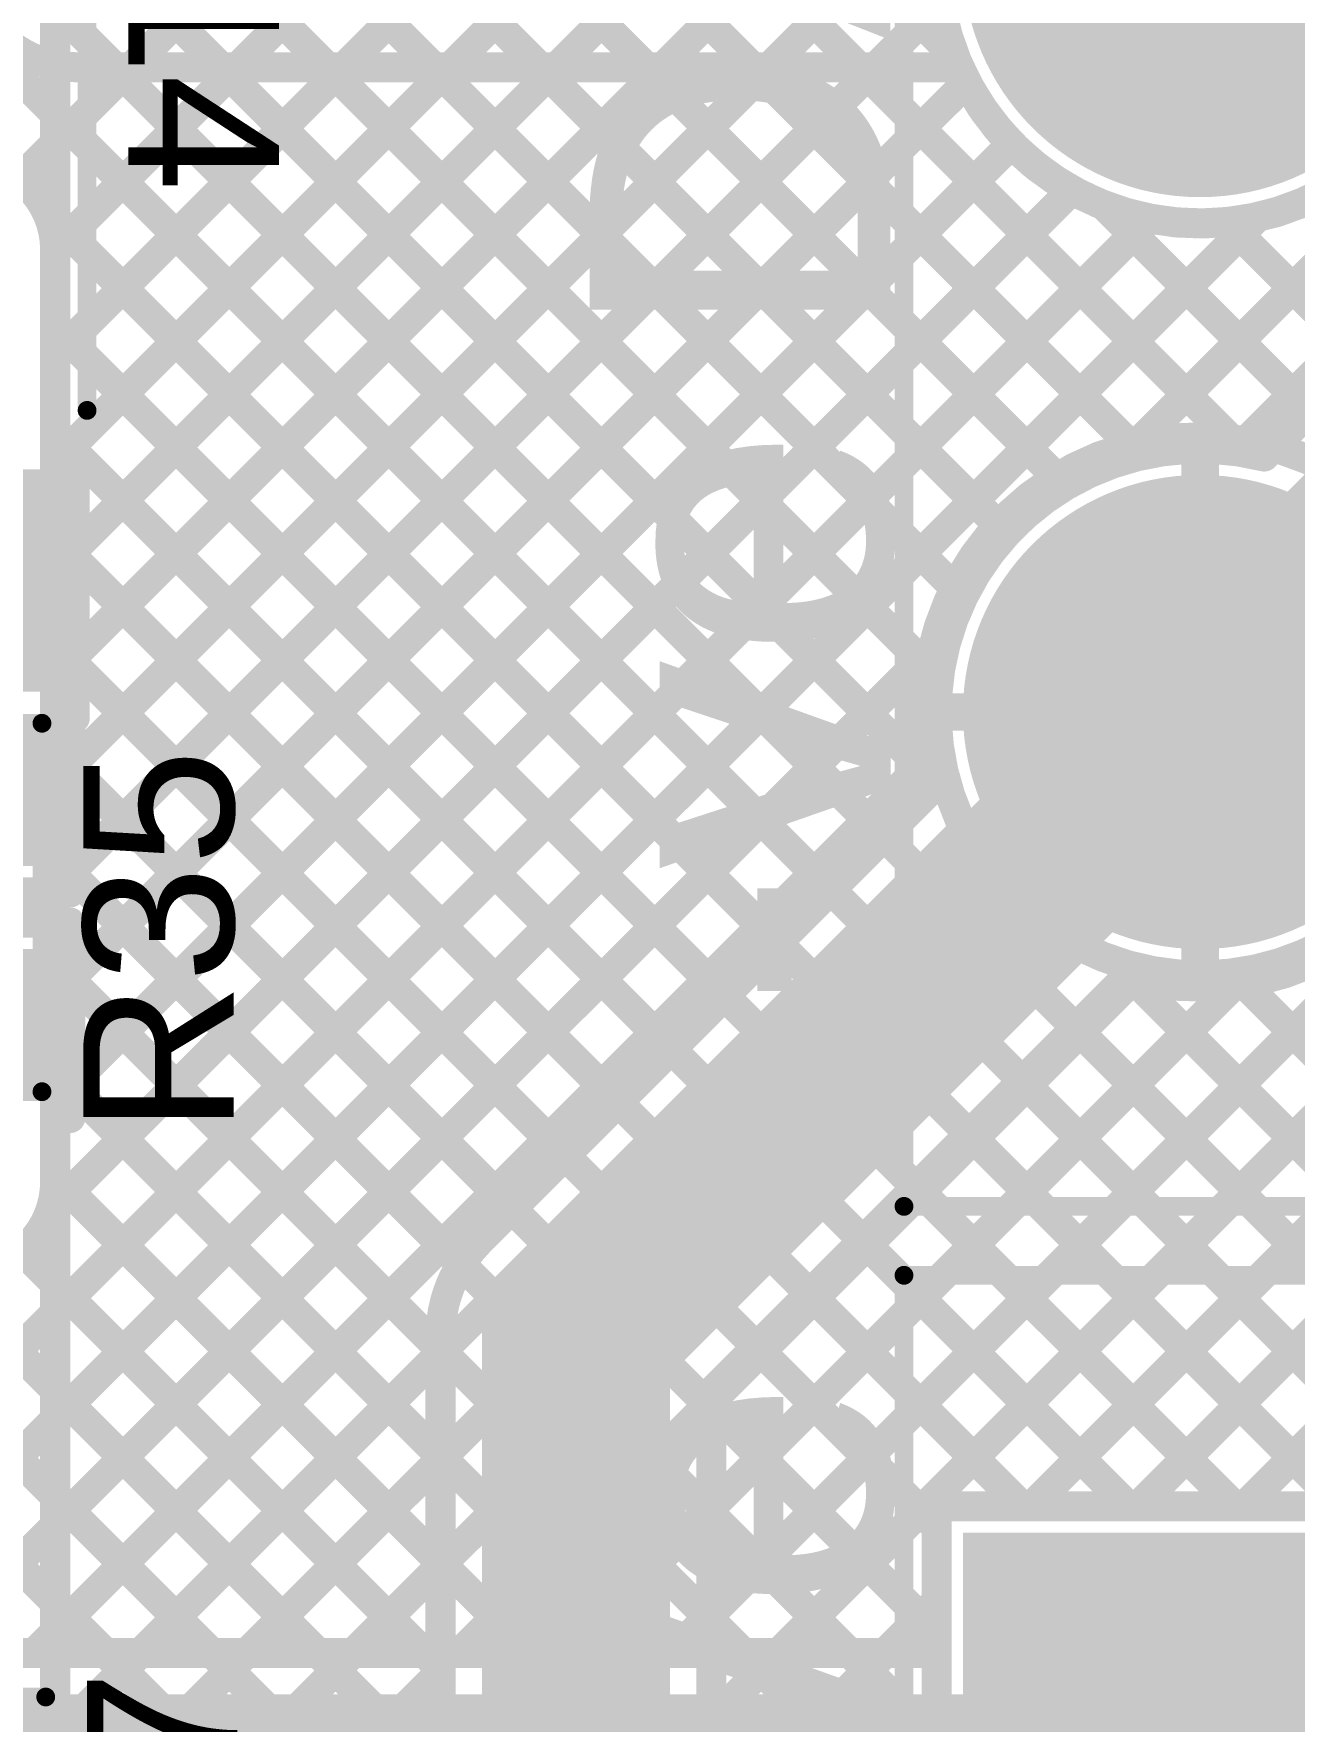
# Model space of a CAD drawing. Header units: millimetres. Extents: x 0 to 214, y 0 to 214.
# Drawn here: x 6.0198 to 6.3551, y 1.0065 to 1.4554 of the extents above; entities that cross this region are included whole.
import ezdxf

# ---------------------------------------------------------------- set-up
doc = ezdxf.new("R2010")
doc.units = ezdxf.units.MM
doc.header["$MEASUREMENT"] = 0
for name, color, linetype in [('BottomLayer', 5, 'Continuous'), ('BottomSolder', 6, 'Continuous'), ('MultiLayer', 9, 'Continuous'), ('PadHoleLayer', 156, 'Continuous'), ('TopLayer', 1, 'Continuous'), ('TopOverlay', 2, 'Continuous'), ('TopPaste', 8, 'Continuous'), ('TopSolder', 216, 'Continuous')]:
    doc.layers.add(name, color=color, linetype=linetype)
doc.styles.add('Arial', font='', dxfattribs={"height": 0.2})
doc.styles.get('Arial').set_extended_font_data('Arial')

# ---------------------------------------------------------------- blocks, each defined once
blk = doc.blocks.new('PS2801C_1_F3_A_24')
at = {"layer": 'TopLayer'}
for points in [[(-0.14961, 0.04272), (-0.09843, 0.04272), (-0.09843, 0.00728), (-0.14961, 0.00728)], [(0.09843, 0.04272), (0.14961, 0.04272), (0.14961, 0.00728), (0.09843, 0.00728)], [(-0.14961, -0.00728), (-0.09843, -0.00728), (-0.09843, -0.04272), (-0.14961, -0.04272)], [(0.09843, -0.00728), (0.14961, -0.00728), (0.14961, -0.04272), (0.09843, -0.04272)]]:
    blk.add_hatch(color=1, dxfattribs=at).paths.add_polyline_path(points)
at = {"layer": 'TopPaste'}
for points in [[(-0.14961, 0.04272), (-0.09843, 0.04272), (-0.09843, 0.00728), (-0.14961, 0.00728)], [(0.09843, 0.04272), (0.14961, 0.04272), (0.14961, 0.00728), (0.09843, 0.00728)], [(-0.14961, -0.00728), (-0.09843, -0.00728), (-0.09843, -0.04272), (-0.14961, -0.04272)], [(0.09843, -0.00728), (0.14961, -0.00728), (0.14961, -0.04272), (0.09843, -0.04272)]]:
    blk.add_hatch(color=8, dxfattribs=at).paths.add_polyline_path(points)
at = {"layer": 'TopSolder'}
for points in [[(-0.15361, 0.04672), (-0.09443, 0.04672), (-0.09443, 0.00328), (-0.15361, 0.00328)], [(0.09443, 0.04672), (0.15361, 0.04672), (0.15361, 0.00328), (0.09443, 0.00328)], [(-0.15361, -0.00328), (-0.09443, -0.00328), (-0.09443, -0.04672), (-0.15361, -0.04672)], [(0.09443, -0.00328), (0.15361, -0.00328), (0.15361, -0.04672), (0.09443, -0.04672)]]:
    blk.add_hatch(color=216, dxfattribs=at).paths.add_polyline_path(points)
at = {"layer": 'TopOverlay'}
for points, const_width in [([(-0.14002, 0.053, 1), (-0.14843, 0.053, 1)], 0.005), ([(-0.07547, 0.057, 1), (-0.07297, 0.057, 1)], 0.0025), ([(0.07753, 0.057, 1), (0.08003, 0.057, 1)], 0.0025), ([(-0.14968, 0.053, 1), (-0.14718, 0.053, 1)], 0.0025), ([(-0.14127, 0.053, 1), (-0.13877, 0.053, 1)], 0.0025), ([(-0.07547, -0.057, 1), (-0.07297, -0.057, 1)], 0.0025), ([(0.07753, -0.057, 1), (0.08003, -0.057, 1)], 0.0025)]:
    blk.add_lwpolyline(points, format="xyb", close=True, dxfattribs=dict(at, const_width=const_width))
at = {"layer": 'TopOverlay', "const_width": 0.005}
for points in [[(0.07878, 0.057), (-0.07422, 0.057)], [(0.07878, -0.057), (-0.07422, -0.057)]]:
    blk.add_lwpolyline(points, dxfattribs=at)
blk = doc.blocks.new('TBP01R1_508_03BE_87')
at = {"layer": 'BottomLayer'}
h = blk.add_hatch(color=5, dxfattribs=at)
edge = h.paths.add_edge_path()
edge.add_arc((0.1, 0), 0.05906, 0, 360)
h = blk.add_hatch(color=5, dxfattribs=at)
edge = h.paths.add_edge_path()
edge.add_arc((0.3, 0), 0.05906, 0, 360)
at = {"layer": 'BottomSolder'}
h = blk.add_hatch(color=6, dxfattribs=at)
edge = h.paths.add_edge_path()
edge.add_arc((0.1, 0), 0.06306, 0, 360)
h = blk.add_hatch(color=6, dxfattribs=at)
edge = h.paths.add_edge_path()
edge.add_arc((0.3, 0), 0.06306, 0, 360)
at = {"layer": 'MultiLayer'}
h = blk.add_hatch(color=9, dxfattribs=at)
edge = h.paths.add_edge_path()
edge.add_arc((0.1, 0), 0.05906, 0, 360)
h = blk.add_hatch(color=9, dxfattribs=at)
edge = h.paths.add_edge_path()
edge.add_arc((0.3, 0), 0.05906, 0, 360)
at = {"layer": 'PadHoleLayer'}
h = blk.add_hatch(color=156, dxfattribs=at)
edge = h.paths.add_edge_path()
edge.add_arc((0.1, 0), 0.03346, 0, 360)
h = blk.add_hatch(color=156, dxfattribs=at)
edge = h.paths.add_edge_path()
edge.add_arc((0.3, 0), 0.03346, 0, 360)
at = {"layer": 'TopLayer'}
h = blk.add_hatch(color=1, dxfattribs=at)
edge = h.paths.add_edge_path()
edge.add_arc((0.1, 0), 0.05906, 0, 360)
h = blk.add_hatch(color=1, dxfattribs=at)
edge = h.paths.add_edge_path()
edge.add_arc((0.3, 0), 0.05906, 0, 360)
at = {"layer": 'TopSolder'}
h = blk.add_hatch(color=216, dxfattribs=at)
edge = h.paths.add_edge_path()
edge.add_arc((0.1, 0), 0.06306, 0, 360)
h = blk.add_hatch(color=216, dxfattribs=at)
edge = h.paths.add_edge_path()
edge.add_arc((0.3, 0), 0.06306, 0, 360)
at = {"layer": 'TopOverlay', "const_width": 0.005}
for points in [[(0.4315, -0.07874), (0.4315, 0.3937)], [(0.4315, -0.07874), (-0.2315, -0.07874)]]:
    blk.add_lwpolyline(points, dxfattribs=at)
at = {"layer": 'TopOverlay', "const_width": 0.0025}
blk.add_lwpolyline([(0.43025, -0.07874, 1), (0.43275, -0.07874, 1)], format="xyb", close=True, dxfattribs=at)
blk.add_lwpolyline([(0.43025, -0.07874, 1), (0.43275, -0.07874, 1)], format="xyb", close=True, dxfattribs=at)
blk = doc.blocks.new('TBP01R1_508_03BE_92')
at = {"layer": 'BottomLayer'}
blk.add_hatch(color=5, dxfattribs=at).paths.add_polyline_path([(-0.15906, 0.05906), (-0.04094, 0.05906), (-0.04094, -0.05906), (-0.15906, -0.05906)])
at = {"layer": 'BottomSolder'}
blk.add_hatch(color=6, dxfattribs=at).paths.add_polyline_path([(-0.16306, 0.06306), (-0.03694, 0.06306), (-0.03694, -0.06306), (-0.16306, -0.06306)])
at = {"layer": 'MultiLayer'}
blk.add_hatch(color=9, dxfattribs=at).paths.add_polyline_path([(-0.15906, 0.05906), (-0.04094, 0.05906), (-0.04094, -0.05906), (-0.15906, -0.05906)])
at = {"layer": 'PadHoleLayer'}
h = blk.add_hatch(color=156, dxfattribs=at)
edge = h.paths.add_edge_path()
edge.add_arc((-0.1, 0), 0.03346, 0, 360)
at = {"layer": 'TopLayer'}
blk.add_hatch(color=1, dxfattribs=at).paths.add_polyline_path([(-0.15906, 0.05906), (-0.04094, 0.05906), (-0.04094, -0.05906), (-0.15906, -0.05906)])
at = {"layer": 'TopSolder'}
blk.add_hatch(color=216, dxfattribs=at).paths.add_polyline_path([(-0.16306, 0.06306), (-0.03694, 0.06306), (-0.03694, -0.06306), (-0.16306, -0.06306)])
at = {"layer": 'TopOverlay', "const_width": 0.005}
for points in [[(-0.2315, -0.07874), (-0.2315, 0.3937)], [(0.4315, -0.07874), (-0.2315, -0.07874)]]:
    blk.add_lwpolyline(points, dxfattribs=at)
at = {"layer": 'TopOverlay'}
for points, const_width in [([(-0.10306, -0.067, 1), (-0.11094, -0.067, 1)], 0.00787), ([(-0.11291, -0.067, 1), (-0.10897, -0.067, 1)], 0.00394), ([(-0.23275, -0.07874, 1), (-0.23025, -0.07874, 1)], 0.0025), ([(-0.23275, -0.07874, 1), (-0.23025, -0.07874, 1)], 0.0025)]:
    blk.add_lwpolyline(points, format="xyb", close=True, dxfattribs=dict(at, const_width=const_width))
blk = doc.blocks.new('RES_0603_154')
at = {"layer": 'TopLayer'}
for points in [[(-0.015, 0.0175), (-0.015, -0.0175), (-0.045, -0.0175), (-0.045, 0.0175)], [(0.045, 0.0175), (0.045, -0.0175), (0.015, -0.0175), (0.015, 0.0175)]]:
    blk.add_hatch(color=1, dxfattribs=at).paths.add_polyline_path(points)
at = {"layer": 'TopPaste'}
for points in [[(-0.015, 0.0175), (-0.015, -0.0175), (-0.045, -0.0175), (-0.045, 0.0175)], [(0.045, 0.0175), (0.045, -0.0175), (0.015, -0.0175), (0.015, 0.0175)]]:
    blk.add_hatch(color=8, dxfattribs=at).paths.add_polyline_path(points)
at = {"layer": 'TopSolder'}
for points in [[(-0.011, 0.0215), (-0.011, -0.0215), (-0.049, -0.0215), (-0.049, 0.0215)], [(0.049, 0.0215), (0.049, -0.0215), (0.011, -0.0215), (0.011, 0.0215)]]:
    blk.add_hatch(color=216, dxfattribs=at).paths.add_polyline_path(points)
at = {"layer": 'TopOverlay', "const_width": 0.005}
for points in [[(-0.049, 0.021), (0.049, 0.021)], [(-0.049, 0.021), (-0.049, -0.021)], [(0.049, 0.021), (0.049, -0.021)], [(-0.049, -0.021), (0.049, -0.021)]]:
    blk.add_lwpolyline(points, dxfattribs=at)
at = {"layer": 'TopOverlay', "const_width": 0.0025}
for points in [[(-0.05025, 0.021, 1), (-0.04775, 0.021, 1)], [(-0.05025, 0.021, 1), (-0.04775, 0.021, 1)], [(0.04775, 0.021, 1), (0.05025, 0.021, 1)], [(0.04775, 0.021, 1), (0.05025, 0.021, 1)], [(-0.05025, -0.021, 1), (-0.04775, -0.021, 1)], [(-0.05025, -0.021, 1), (-0.04775, -0.021, 1)], [(0.04775, -0.021, 1), (0.05025, -0.021, 1)], [(0.04775, -0.021, 1), (0.05025, -0.021, 1)]]:
    blk.add_lwpolyline(points, format="xyb", close=True, dxfattribs=at)
blk = doc.blocks.new('RES_0603_220')
at = {"layer": 'TopLayer'}
for points in [[(-0.015, 0.0175), (-0.015, -0.0175), (-0.045, -0.0175), (-0.045, 0.0175)], [(0.045, 0.0175), (0.045, -0.0175), (0.015, -0.0175), (0.015, 0.0175)]]:
    blk.add_hatch(color=1, dxfattribs=at).paths.add_polyline_path(points)
at = {"layer": 'TopPaste'}
for points in [[(-0.015, 0.0175), (-0.015, -0.0175), (-0.045, -0.0175), (-0.045, 0.0175)], [(0.045, 0.0175), (0.045, -0.0175), (0.015, -0.0175), (0.015, 0.0175)]]:
    blk.add_hatch(color=8, dxfattribs=at).paths.add_polyline_path(points)
at = {"layer": 'TopSolder'}
for points in [[(-0.011, 0.0215), (-0.011, -0.0215), (-0.049, -0.0215), (-0.049, 0.0215)], [(0.049, 0.0215), (0.049, -0.0215), (0.011, -0.0215), (0.011, 0.0215)]]:
    blk.add_hatch(color=216, dxfattribs=at).paths.add_polyline_path(points)
at = {"layer": 'TopOverlay', "const_width": 0.005}
for points in [[(0.049, 0.021), (-0.049, 0.021)], [(-0.049, -0.021), (-0.049, 0.021)], [(0.049, -0.021), (0.049, 0.021)], [(0.049, -0.021), (-0.049, -0.021)]]:
    blk.add_lwpolyline(points, dxfattribs=at)
at = {"layer": 'TopOverlay', "const_width": 0.0025}
for points in [[(-0.05025, 0.021, 1), (-0.04775, 0.021, 1)], [(-0.05025, 0.021, 1), (-0.04775, 0.021, 1)], [(0.04775, 0.021, 1), (0.05025, 0.021, 1)], [(0.04775, 0.021, 1), (0.05025, 0.021, 1)], [(-0.05025, -0.021, 1), (-0.04775, -0.021, 1)], [(-0.05025, -0.021, 1), (-0.04775, -0.021, 1)], [(0.04775, -0.021, 1), (0.05025, -0.021, 1)], [(0.04775, -0.021, 1), (0.05025, -0.021, 1)]]:
    blk.add_lwpolyline(points, format="xyb", close=True, dxfattribs=at)

msp = doc.modelspace()

# ---------------------------------------------------------------- linework, layer by layer
at = {"layer": 'BottomLayer'}
for points, const_width in [([(6.0255, 1.15), (6.0255, 1.84)], 0.008), ([(6.0255, 1.45459), (6.25994, 1.68903)], 0.008), ([(6.0255, 1.68863), (6.26483, 1.4493)], 0.008), ([(6.0255, 1.4263), (6.25994, 1.66075)], 0.008), ([(6.0255, 1.66035), (6.33826, 1.34759)], 0.008), ([(6.0255, 1.39802), (6.25994, 1.63246)], 0.008), ([(6.0255, 1.63206), (6.31181, 1.34575)], 0.008), ([(6.0255, 1.36973), (6.26071, 1.60494)], 0.008), ([(6.0255, 1.34145), (6.289, 1.60494)], 0.008), ([(6.0255, 1.28488), (6.34556, 1.60494)], 0.008), ([(6.0255, 1.31316), (6.31728, 1.60494)], 0.008), ([(6.0255, 1.60378), (6.29193, 1.33735)], 0.008), ([(6.0255, 1.57549), (6.27638, 1.32462)], 0.008), ([(6.31293, 1.34603), (6.53349, 1.5666)], 0.008), ([(6.0255, 1.54721), (6.26479, 1.30793)], 0.008), ([(6.34221, 1.34703), (6.544, 1.54882)], 0.008), ([(6.0255, 1.51893), (6.25787, 1.28656)], 0.008), ([(6.0255, 1.2566), (6.26244, 1.49354)], 0.008), ([(6.0255, 1.49064), (6.25922, 1.25693)], 0.008), ([(6.0255, 1.22831), (6.26087, 1.46368)], 0.008), ([(6.0255, 1.46236), (6.24597, 1.24188)], 0.008), ([(6.0255, 1.20003), (6.26795, 1.44248)], 0.008), ([(6.0255, 1.43407), (6.23183, 1.22774)], 0.008), ([(6.0255, 1.17174), (6.27985, 1.42609)], 0.008), ([(6.0255, 1.14346), (6.29587, 1.41382)], 0.008), ([(6.0255, 1.08689), (6.34523, 1.40662)], 0.008), ([(6.0255, 1.11517), (6.31657, 1.40624)], 0.008), ([(6.0255, 1.40579), (6.21769, 1.2136)], 0.008), ([(6.3043, 1.40983), (6.544, 1.17013)], 0.008), ([(6.33711, 1.40531), (6.544, 1.19842)], 0.008), ([(6.2, 1.03512), (6.544, 1.37912)], 0.008), ([(6.0255, 1.3775), (6.20355, 1.19946)], 0.008), ([(6.0255, 1.34922), (6.1894, 1.18532)], 0.008), ([(6.2, 1.00683), (6.544, 1.35083)], 0.008), ([(6.33, 1.275), (6.33, 1.34405)], 0.01), ([(6.0255, 1.32094), (6.17526, 1.17117)], 0.008), ([(6.28517, 1.06372), (6.544, 1.32255)], 0.008), ([(6.164, 1.109), (6.33, 1.275)], 0.05), ([(6.31346, 1.06372), (6.544, 1.29426)], 0.008), ([(6.0255, 1.29265), (6.16112, 1.15703)], 0.008), ([(6.0255, 1.05861), (6.25897, 1.29207)], 0.008), ([(6.26094, 1.275), (6.33, 1.275)], 0.01), ([(6.33, 1.275), (6.39906, 1.275)], 0.01), ([(6.33, 1.20594), (6.33, 1.275)], 0.01), ([(6.0255, 1.26437), (6.14698, 1.14289)], 0.008), ([(6.0255, 1.03032), (6.25797, 1.26279)], 0.008), ([(6.34174, 1.06372), (6.544, 1.26598)], 0.008), ([(6.13859, 1.1345), (6.25959, 1.25551)], 0.008), ([(6.0255, 1.23608), (6.13348, 1.1281)], 0.008), ([(6.0255, 1.2078), (6.128, 1.1053)], 0.008), ([(6.2, 1.09409), (6.31051, 1.20459)], 0.008), ([(6.2, 1.09168), (6.31241, 1.20409)], 0.008), ([(6.31193, 1.20422), (6.47861, 1.03753)], 0.008), ([(6.2, 1.0634), (6.33912, 1.20252)], 0.008), ([(6.34156, 1.20287), (6.49276, 1.05167)], 0.008), ([(6.29688, 1.19097), (6.45819, 1.02967)], 0.008), ([(6.0255, 1.17951), (6.128, 1.07701)], 0.008), ([(6.28274, 1.17683), (6.39585, 1.06372)], 0.008), ([(6.2686, 1.16269), (6.36757, 1.06372)], 0.008), ([(6.0255, 1.15123), (6.128, 1.04873)], 0.008), ([(6.0255, 0.56073), (6.0255, 1.15)], 0.008), ([(6.25446, 1.14855), (6.33928, 1.06372)], 0.008), ([(6.24032, 1.1344), (6.311, 1.06372)], 0.008), ([(6.164, 0.75967), (6.164, 1.109)], 0.05), ([(6.0255, 1.12295), (6.128, 1.02045)], 0.008), ([(6.22617, 1.12026), (6.28271, 1.06372)], 0.008), ([(6.128, 0.75967), (6.128, 1.109)], 0.008), ([(6.21203, 1.10612), (6.25994, 1.05821)], 0.008), ([(6.0255, 1.00204), (6.128, 1.10454)], 0.008), ([(6.0255, 1.09466), (6.128, 0.99216)], 0.008), ([(6.2, 0.77458), (6.2, 1.09409)], 0.008), ([(6.2, 1.08987), (6.25994, 1.02992)], 0.008), ([(6.0255, 0.97375), (6.128, 1.07625)], 0.008), ([(6.0255, 1.06638), (6.128, 0.96388)], 0.008), ([(6.2, 1.06158), (6.25994, 1.00164)], 0.008), ([(6.25994, 1.06372), (6.40006, 1.06372)], 0.008), ([(6.25994, 0.92361), (6.25994, 1.06372)], 0.008), ([(6.0255, 0.94547), (6.128, 1.04797)], 0.008), ([(6.0255, 1.03809), (6.128, 0.93559)], 0.008), ([(6.2, 0.97855), (6.25994, 1.03849)], 0.008), ([(6.2, 1.0333), (6.25994, 0.97335)], 0.008), ([(6.0255, 0.91718), (6.128, 1.01968)], 0.008), ([(6.33, 0.99367), (6.48567, 0.99367)], 0.05), ([(6.0255, 1.00981), (6.128, 0.90731)], 0.008), ([(6.2, 0.95026), (6.25994, 1.01021)], 0.008), ([(6.2, 1.00501), (6.25994, 0.94507)], 0.008)]:
    msp.add_lwpolyline(points, dxfattribs=dict(at, const_width=const_width))
for points, const_width in [([(6.40006, 1.475, 1), (6.25994, 1.475, 1)], 0.008), ([(6.0235, 1.45459, 1), (6.0275, 1.45459, 1)], 0.004), ([(6.26283, 1.4493, 1), (6.26683, 1.4493, 1)], 0.004), ([(6.26595, 1.44248, 1), (6.26995, 1.44248, 1)], 0.004), ([(6.0235, 1.43407, 1), (6.0275, 1.43407, 1)], 0.004), ([(6.0235, 1.4263, 1), (6.0275, 1.4263, 1)], 0.004), ([(6.27785, 1.42609, 1), (6.28185, 1.42609, 1)], 0.004), ([(6.29387, 1.41382, 1), (6.29787, 1.41382, 1)], 0.004), ([(6.0235, 1.40579, 1), (6.0275, 1.40579, 1)], 0.004), ([(6.3023, 1.40983, 1), (6.3063, 1.40983, 1)], 0.004), ([(6.31457, 1.40624, 1), (6.31857, 1.40624, 1)], 0.004), ([(6.34323, 1.40662, 1), (6.34723, 1.40662, 1)], 0.004), ([(6.33511, 1.40531, 1), (6.33911, 1.40531, 1)], 0.004), ([(6.0235, 1.39802, 1), (6.0275, 1.39802, 1)], 0.004), ([(6.0235, 1.3775, 1), (6.0275, 1.3775, 1)], 0.004), ([(6.0235, 1.36973, 1), (6.0275, 1.36973, 1)], 0.004), ([(6.0235, 1.34922, 1), (6.0275, 1.34922, 1)], 0.004), ([(6.33626, 1.34759, 1), (6.34026, 1.34759, 1)], 0.004), ([(6.30981, 1.34575, 1), (6.31381, 1.34575, 1)], 0.004), ([(6.31093, 1.34603, 1), (6.31493, 1.34603, 1)], 0.004), ([(6.3275, 1.34405, 1), (6.3325, 1.34405, 1)], 0.005), ([(6.34021, 1.34703, 1), (6.34421, 1.34703, 1)], 0.004), ([(6.0235, 1.34145, 1), (6.0275, 1.34145, 1)], 0.004), ([(6.28993, 1.33735, 1), (6.29393, 1.33735, 1)], 0.004), ([(6.27438, 1.32462, 1), (6.27838, 1.32462, 1)], 0.004), ([(6.0235, 1.32094, 1), (6.0275, 1.32094, 1)], 0.004), ([(6.0235, 1.31316, 1), (6.0275, 1.31316, 1)], 0.004), ([(6.26279, 1.30793, 1), (6.26679, 1.30793, 1)], 0.004), ([(6.3175, 1.275, 1), (6.3425, 1.275, 1)], 0.025), ([(6.0235, 1.29265, 1), (6.0275, 1.29265, 1)], 0.004), ([(6.25697, 1.29207, 1), (6.26097, 1.29207, 1)], 0.004), ([(6.0235, 1.28488, 1), (6.0275, 1.28488, 1)], 0.004), ([(6.25587, 1.28656, 1), (6.25987, 1.28656, 1)], 0.004), ([(6.25844, 1.275, 1), (6.26344, 1.275, 1)], 0.005), ([(6.3275, 1.275, 1), (6.3325, 1.275, 1)], 0.005), ([(6.3275, 1.275, 1), (6.3325, 1.275, 1)], 0.005), ([(6.3275, 1.275, 1), (6.3325, 1.275, 1)], 0.005), ([(6.3275, 1.275, 1), (6.3325, 1.275, 1)], 0.005), ([(6.0235, 1.26437, 1), (6.0275, 1.26437, 1)], 0.004), ([(6.25597, 1.26279, 1), (6.25997, 1.26279, 1)], 0.004), ([(6.0235, 1.2566, 1), (6.0275, 1.2566, 1)], 0.004), ([(6.25722, 1.25693, 1), (6.26122, 1.25693, 1)], 0.004), ([(6.25759, 1.25551, 1), (6.26159, 1.25551, 1)], 0.004), ([(6.25759, 1.25551, 1), (6.26159, 1.25551, 1)], 0.004), ([(6.24397, 1.24188, 1), (6.24797, 1.24188, 1)], 0.004), ([(6.0235, 1.23608, 1), (6.0275, 1.23608, 1)], 0.004), ([(6.0235, 1.22831, 1), (6.0275, 1.22831, 1)], 0.004), ([(6.22983, 1.22774, 1), (6.23383, 1.22774, 1)], 0.004), ([(6.21569, 1.2136, 1), (6.21969, 1.2136, 1)], 0.004), ([(6.0235, 1.2078, 1), (6.0275, 1.2078, 1)], 0.004), ([(6.30851, 1.20459, 1), (6.31251, 1.20459, 1)], 0.004), ([(6.30851, 1.20459, 1), (6.31251, 1.20459, 1)], 0.004), ([(6.30993, 1.20422, 1), (6.31393, 1.20422, 1)], 0.004), ([(6.31041, 1.20409, 1), (6.31441, 1.20409, 1)], 0.004), ([(6.3275, 1.20594, 1), (6.3325, 1.20594, 1)], 0.005), ([(6.0235, 1.20003, 1), (6.0275, 1.20003, 1)], 0.004), ([(6.20155, 1.19946, 1), (6.20555, 1.19946, 1)], 0.004), ([(6.33712, 1.20252, 1), (6.34112, 1.20252, 1)], 0.004), ([(6.33956, 1.20287, 1), (6.34356, 1.20287, 1)], 0.004), ([(6.29488, 1.19097, 1), (6.29888, 1.19097, 1)], 0.004), ([(6.1874, 1.18532, 1), (6.1914, 1.18532, 1)], 0.004), ([(6.0235, 1.17951, 1), (6.0275, 1.17951, 1)], 0.004), ([(6.28074, 1.17683, 1), (6.28474, 1.17683, 1)], 0.004), ([(6.0235, 1.17174, 1), (6.0275, 1.17174, 1)], 0.004), ([(6.17326, 1.17117, 1), (6.17726, 1.17117, 1)], 0.004), ([(6.2666, 1.16269, 1), (6.2706, 1.16269, 1)], 0.004), ([(6.15912, 1.15703, 1), (6.16312, 1.15703, 1)], 0.004), ([(6.0235, 1.15123, 1), (6.0275, 1.15123, 1)], 0.004), ([(6.0235, 1.15, 1), (6.0275, 1.15, 1)], 0.004), ([(6.0235, 1.15, 1), (6.0275, 1.15, 1)], 0.004), ([(6.25246, 1.14855, 1), (6.25646, 1.14855, 1)], 0.004), ([(6.0235, 1.14346, 1), (6.0275, 1.14346, 1)], 0.004), ([(6.14498, 1.14289, 1), (6.14898, 1.14289, 1)], 0.004), ([(6.13654, 1.13446, 1), (6.14054, 1.13446, 1)], 0.004), ([(6.13659, 1.1345, 1), (6.14059, 1.1345, 1)], 0.004), ([(6.13659, 1.1345, 1), (6.14059, 1.1345, 1)], 0.004), ([(6.23832, 1.1344, 1), (6.24232, 1.1344, 1)], 0.004), ([(6.13148, 1.1281, 1), (6.13548, 1.1281, 1)], 0.004), ([(6.1515, 1.109, 1), (6.1765, 1.109, 1)], 0.025), ([(6.1515, 1.109, 1), (6.1765, 1.109, 1)], 0.025), ([(6.0235, 1.12295, 1), (6.0275, 1.12295, 1)], 0.004), ([(6.22417, 1.12026, 1), (6.22817, 1.12026, 1)], 0.004), ([(6.0235, 1.11517, 1), (6.0275, 1.11517, 1)], 0.004), ([(6.126, 1.109, 1), (6.13, 1.109, 1)], 0.004), ([(6.126, 1.109, 1), (6.13, 1.109, 1)], 0.004), ([(6.126, 1.109, 1), (6.13, 1.109, 1)], 0.004), ([(6.126, 1.1053, 1), (6.13, 1.1053, 1)], 0.004), ([(6.21003, 1.10612, 1), (6.21403, 1.10612, 1)], 0.004), ([(6.126, 1.10454, 1), (6.13, 1.10454, 1)], 0.004), ([(6.0235, 1.09466, 1), (6.0275, 1.09466, 1)], 0.004), ([(6.198, 1.09409, 1), (6.202, 1.09409, 1)], 0.004), ([(6.198, 1.09409, 1), (6.202, 1.09409, 1)], 0.004), ([(6.198, 1.09168, 1), (6.202, 1.09168, 1)], 0.004), ([(6.0235, 1.08689, 1), (6.0275, 1.08689, 1)], 0.004), ([(6.198, 1.08987, 1), (6.202, 1.08987, 1)], 0.004), ([(6.126, 1.07701, 1), (6.13, 1.07701, 1)], 0.004), ([(6.126, 1.07625, 1), (6.13, 1.07625, 1)], 0.004), ([(6.0235, 1.06638, 1), (6.0275, 1.06638, 1)], 0.004), ([(6.198, 1.0634, 1), (6.202, 1.0634, 1)], 0.004), ([(6.198, 1.06158, 1), (6.202, 1.06158, 1)], 0.004), ([(6.25794, 1.06372, 1), (6.26194, 1.06372, 1)], 0.004), ([(6.25794, 1.06372, 1), (6.26194, 1.06372, 1)], 0.004), ([(6.28071, 1.06372, 1), (6.28471, 1.06372, 1)], 0.004), ([(6.28317, 1.06372, 1), (6.28717, 1.06372, 1)], 0.004), ([(6.309, 1.06372, 1), (6.313, 1.06372, 1)], 0.004), ([(6.31146, 1.06372, 1), (6.31546, 1.06372, 1)], 0.004), ([(6.33728, 1.06372, 1), (6.34128, 1.06372, 1)], 0.004), ([(6.33974, 1.06372, 1), (6.34374, 1.06372, 1)], 0.004), ([(6.0235, 1.05861, 1), (6.0275, 1.05861, 1)], 0.004), ([(6.25794, 1.05821, 1), (6.26194, 1.05821, 1)], 0.004), ([(6.126, 1.04873, 1), (6.13, 1.04873, 1)], 0.004), ([(6.126, 1.04797, 1), (6.13, 1.04797, 1)], 0.004), ([(6.0235, 1.03809, 1), (6.0275, 1.03809, 1)], 0.004), ([(6.25794, 1.03849, 1), (6.26194, 1.03849, 1)], 0.004), ([(6.198, 1.03512, 1), (6.202, 1.03512, 1)], 0.004), ([(6.198, 1.0333, 1), (6.202, 1.0333, 1)], 0.004), ([(6.0235, 1.03032, 1), (6.0275, 1.03032, 1)], 0.004), ([(6.25794, 1.02992, 1), (6.26194, 1.02992, 1)], 0.004), ([(6.126, 1.02045, 1), (6.13, 1.02045, 1)], 0.004), ([(6.126, 1.01968, 1), (6.13, 1.01968, 1)], 0.004), ([(6.3175, 0.99367, 1), (6.3425, 0.99367, 1)], 0.025), ([(6.0235, 1.00981, 1), (6.0275, 1.00981, 1)], 0.004), ([(6.198, 1.00683, 1), (6.202, 1.00683, 1)], 0.004), ([(6.25794, 1.01021, 1), (6.26194, 1.01021, 1)], 0.004), ([(6.198, 1.00501, 1), (6.202, 1.00501, 1)], 0.004)]:
    msp.add_lwpolyline(points, format="xyb", close=True, dxfattribs=dict(at, const_width=const_width))
at = {"layer": 'BottomLayer', "const_width": 0.008}
for points in [[(6.25959, 1.25551, -1.145077), (6.40306, 1.275)], [(6.40306, 1.275, -0.495734), (6.31051, 1.20459)], [(6.128, 1.109, -0.199396), (6.13859, 1.1345)], [(6.128, 1.109, -0.198912), (6.13854, 1.13446)]]:
    msp.add_lwpolyline(points, format="xyb", dxfattribs=at)
at = {"layer": 'TopLayer'}
for points, const_width in [([(6.3086, 1.34171), (6.49, 1.52311)], 0.008), ([(6.33, 1.275), (6.526, 1.471)], 0.05), ([(6.33958, 1.3444), (6.49, 1.49482)], 0.008), ([(5.96985, 1.48972), (6.39585, 1.06372)], 0.008), ([(6.34704, 1.34295), (6.49, 1.48591)], 0.008), ([(5.95173, 1.4815), (6.0186, 1.41463)], 0.008), ([(6.00207, 1.43116), (6.01973, 1.44882)], 0.008), ([(6.01622, 1.41702), (6.0457, 1.4465)], 0.008), ([(6.0255, 1.36973), (6.10227, 1.4465)], 0.008), ([(6.0255, 1.39802), (6.07398, 1.4465)], 0.008), ([(6.0295, 1.2606), (6.2154, 1.4465)], 0.008), ([(6.0295, 1.23231), (6.24369, 1.4465)], 0.008), ([(6.03063, 1.34657), (6.13055, 1.4465)], 0.008), ([(6.03072, 1.31838), (6.15884, 1.4465)], 0.008), ([(6.03072, 1.2901), (6.18712, 1.4465)], 0.008), ([(6.031, 1.4465), (6.266, 1.4465)], 0.008), ([(6.04136, 1.4465), (6.45819, 1.02967)], 0.008), ([(6.06964, 1.4465), (6.26366, 1.25248)], 0.008), ([(6.09793, 1.4465), (6.26051, 1.28391)], 0.008), ([(6.12621, 1.4465), (6.26702, 1.30569)], 0.008), ([(6.15449, 1.4465), (6.2785, 1.32249)], 0.008), ([(6.18278, 1.4465), (6.29411, 1.33517)], 0.008), ([(6.21106, 1.4465), (6.31429, 1.34327)], 0.008), ([(6.23935, 1.4465), (6.34179, 1.34406)], 0.008), ([(6.0295, 1.20403), (6.26795, 1.44248)], 0.008), ([(6.0295, 1.17574), (6.27985, 1.42609)], 0.008), ([(6.18955, 1.02467), (6.589, 1.42412)], 0.008), ([(6.02413, 1.14209), (6.29587, 1.41382)], 0.008), ([(5.9755, 1.03689), (6.34523, 1.40662)], 0.008), ([(5.9755, 1.06517), (6.31657, 1.40624)], 0.008), ([(6.02325, 1.40804), (6.36757, 1.06372)], 0.008), ([(6.3043, 1.40983), (6.35911, 1.35502)], 0.008), ([(6.33711, 1.40531), (6.37325, 1.36916)], 0.008), ([(6.0255, 1.34657), (6.0255, 1.398)], 0.008), ([(6.21784, 1.02467), (6.589, 1.39583)], 0.008), ([(6.0255, 1.3775), (6.33928, 1.06372)], 0.008), ([(6.28517, 1.06372), (6.589, 1.36755)], 0.008), ([(6.0255, 1.34922), (6.02815, 1.34657)], 0.008), ([(6.0255, 1.34657), (6.03072, 1.34657)], 0.008), ([(6.02815, 1.34657), (6.03072, 1.344)], 0.008), ([(6.03072, 1.27339), (6.03072, 1.34657)], 0.008), ([(6.03072, 1.344), (6.311, 1.06372)], 0.008), ([(6.31346, 1.06372), (6.589, 1.33926)], 0.008), ([(6.03072, 1.31572), (6.28271, 1.06372)], 0.008), ([(6.34174, 1.06372), (6.589, 1.31098)], 0.008), ([(5.98907, 1.02217), (6.26329, 1.2964)], 0.008), ([(6.03072, 1.28744), (6.25994, 1.05821)], 0.008), ([(6.0295, 1.27339), (6.0295, 1.279)], 0.008), ([(6.0295, 1.227), (6.0295, 1.27339)], 0.008), ([(6.01985, 1.02467), (6.2606, 1.26542)], 0.008), ([(6.0295, 1.26037), (6.25994, 1.02992)], 0.008), ([(6.04813, 1.02467), (6.26727, 1.24381)], 0.008), ([(6.02419, 1.227), (6.0295, 1.23231)], 0.008), ([(6.0295, 1.23208), (6.23692, 1.02467)], 0.008), ([(5.9755, 1.227), (6.0295, 1.227)], 0.008), ([(6.01619, 1.219), (6.02419, 1.227)], 0.008), ([(6.07641, 1.02467), (6.27886, 1.22712)], 0.008), ([(5.9755, 1.219), (6.0295, 1.219)], 0.008), ([(6.0295, 1.167), (6.0295, 1.219)], 0.008), ([(6.1047, 1.02467), (6.29459, 1.21455)], 0.008), ([(6.30748, 1.20866), (6.48648, 1.02967)], 0.008), ([(6.0295, 1.2038), (6.20863, 1.02467)], 0.008), ([(6.13298, 1.02467), (6.31491, 1.20659)], 0.008), ([(6.16127, 1.02467), (6.34271, 1.20611)], 0.008), ([(6.33891, 1.20551), (6.51476, 1.02967)], 0.008), ([(6.0295, 1.17551), (6.18035, 1.02467)], 0.008), ([(6.0255, 1.167), (6.0295, 1.167)], 0.008), ([(6.0255, 1.15), (6.0255, 1.167)], 0.008), ([(6.0255, 1.15123), (6.15206, 1.02467)], 0.008), ([(6.01674, 1.1317), (6.12378, 1.02467)], 0.008), ([(5.99085, 1.12932), (6.09549, 1.02467)], 0.008), ([(5.9755, 1.11638), (6.06721, 1.02467)], 0.008), ([(5.9755, 1.08809), (6.03893, 1.02467)], 0.008), ([(6.25994, 1.06372), (6.40006, 1.06372)], 0.008), ([(6.25994, 1.02467), (6.25994, 1.06372)], 0.008), ([(6.24612, 1.02467), (6.25994, 1.03849)], 0.008), ([(6.00653, 1.02467), (6.25994, 1.02467)], 0.008), ([(6.33, 0.99367), (6.51533, 0.99367)], 0.05), ([(6.002, 0.994), (6.00233, 0.99367)], 0.04), ([(6.00233, 0.99367), (6.33, 0.99367)], 0.04)]:
    msp.add_lwpolyline(points, dxfattribs=dict(at, const_width=const_width))
at = {"layer": 'TopLayer', "const_width": 0.008}
for points in [[(6.40006, 1.475, -0.809745), (6.266, 1.4465)], [(6.031, 1.4465, -0.199451), (6.01081, 1.45489)], [(6.031, 1.4465, -0.198912), (6.01085, 1.45485)], [(6.0186, 1.41463, -0.199188), (6.0255, 1.398)], [(6.01862, 1.41462, -0.198912), (6.0255, 1.398)], [(6.40006, 1.275, -2.907398), (6.34704, 1.34295)], [(6.0255, 1.15, -1), (5.9785, 1.15)]]:
    msp.add_lwpolyline(points, format="xyb", dxfattribs=at)
at = {"layer": 'TopLayer'}
for points, const_width in [([(6.01773, 1.44882, 1), (6.02173, 1.44882, 1)], 0.004), ([(6.029, 1.4465, 1), (6.033, 1.4465, 1)], 0.004), ([(6.029, 1.4465, 1), (6.033, 1.4465, 1)], 0.004), ([(6.029, 1.4465, 1), (6.033, 1.4465, 1)], 0.004), ([(6.03936, 1.4465, 1), (6.04336, 1.4465, 1)], 0.004), ([(6.0437, 1.4465, 1), (6.0477, 1.4465, 1)], 0.004), ([(6.06764, 1.4465, 1), (6.07164, 1.4465, 1)], 0.004), ([(6.07198, 1.4465, 1), (6.07598, 1.4465, 1)], 0.004), ([(6.09593, 1.4465, 1), (6.09993, 1.4465, 1)], 0.004), ([(6.10027, 1.4465, 1), (6.10427, 1.4465, 1)], 0.004), ([(6.12421, 1.4465, 1), (6.12821, 1.4465, 1)], 0.004), ([(6.12855, 1.4465, 1), (6.13255, 1.4465, 1)], 0.004), ([(6.15249, 1.4465, 1), (6.15649, 1.4465, 1)], 0.004), ([(6.15684, 1.4465, 1), (6.16084, 1.4465, 1)], 0.004), ([(6.18078, 1.4465, 1), (6.18478, 1.4465, 1)], 0.004), ([(6.18512, 1.4465, 1), (6.18912, 1.4465, 1)], 0.004), ([(6.20906, 1.4465, 1), (6.21306, 1.4465, 1)], 0.004), ([(6.2134, 1.4465, 1), (6.2174, 1.4465, 1)], 0.004), ([(6.23735, 1.4465, 1), (6.24135, 1.4465, 1)], 0.004), ([(6.24169, 1.4465, 1), (6.24569, 1.4465, 1)], 0.004), ([(6.264, 1.4465, 1), (6.268, 1.4465, 1)], 0.004), ([(6.264, 1.4465, 1), (6.268, 1.4465, 1)], 0.004), ([(6.26595, 1.44248, 1), (6.26995, 1.44248, 1)], 0.004), ([(6.27785, 1.42609, 1), (6.28185, 1.42609, 1)], 0.004), ([(6.01422, 1.41702, 1), (6.01822, 1.41702, 1)], 0.004), ([(6.0166, 1.41463, 1), (6.0206, 1.41463, 1)], 0.004), ([(6.0166, 1.41463, 1), (6.0206, 1.41463, 1)], 0.004), ([(6.01662, 1.41462, 1), (6.02062, 1.41462, 1)], 0.004), ([(6.29387, 1.41382, 1), (6.29787, 1.41382, 1)], 0.004), ([(6.02125, 1.40804, 1), (6.02525, 1.40804, 1)], 0.004), ([(6.3023, 1.40983, 1), (6.3063, 1.40983, 1)], 0.004), ([(6.31457, 1.40624, 1), (6.31857, 1.40624, 1)], 0.004), ([(6.34323, 1.40662, 1), (6.34723, 1.40662, 1)], 0.004), ([(6.33511, 1.40531, 1), (6.33911, 1.40531, 1)], 0.004), ([(6.0235, 1.39802, 1), (6.0275, 1.39802, 1)], 0.004), ([(6.0235, 1.398, 1), (6.0275, 1.398, 1)], 0.004), ([(6.0235, 1.398, 1), (6.0275, 1.398, 1)], 0.004), ([(6.0235, 1.398, 1), (6.0275, 1.398, 1)], 0.004), ([(6.0235, 1.3775, 1), (6.0275, 1.3775, 1)], 0.004), ([(6.0235, 1.36973, 1), (6.0275, 1.36973, 1)], 0.004), ([(6.0235, 1.34922, 1), (6.0275, 1.34922, 1)], 0.004), ([(6.0235, 1.34657, 1), (6.0275, 1.34657, 1)], 0.004), ([(6.0235, 1.34657, 1), (6.0275, 1.34657, 1)], 0.004), ([(6.02615, 1.34657, 1), (6.03015, 1.34657, 1)], 0.004), ([(6.02615, 1.34657, 1), (6.03015, 1.34657, 1)], 0.004), ([(6.02863, 1.34657, 1), (6.03263, 1.34657, 1)], 0.004), ([(6.02872, 1.34657, 1), (6.03272, 1.34657, 1)], 0.004), ([(6.02872, 1.34657, 1), (6.03272, 1.34657, 1)], 0.004), ([(6.02872, 1.344, 1), (6.03272, 1.344, 1)], 0.004), ([(6.02872, 1.344, 1), (6.03272, 1.344, 1)], 0.004), ([(6.31229, 1.34327, 1), (6.31629, 1.34327, 1)], 0.004), ([(6.33758, 1.3444, 1), (6.34158, 1.3444, 1)], 0.004), ([(6.33979, 1.34406, 1), (6.34379, 1.34406, 1)], 0.004), ([(6.34504, 1.34295, 1), (6.34904, 1.34295, 1)], 0.004), ([(6.34504, 1.34295, 1), (6.34904, 1.34295, 1)], 0.004), ([(6.3066, 1.34171, 1), (6.3106, 1.34171, 1)], 0.004), ([(6.29211, 1.33517, 1), (6.29611, 1.33517, 1)], 0.004), ([(6.2765, 1.32249, 1), (6.2805, 1.32249, 1)], 0.004), ([(6.02872, 1.31838, 1), (6.03272, 1.31838, 1)], 0.004), ([(6.02872, 1.31572, 1), (6.03272, 1.31572, 1)], 0.004), ([(6.26502, 1.30569, 1), (6.26902, 1.30569, 1)], 0.004), ([(6.26129, 1.2964, 1), (6.26529, 1.2964, 1)], 0.004), ([(6.3175, 1.275, 1), (6.3425, 1.275, 1)], 0.025), ([(6.02872, 1.2901, 1), (6.03272, 1.2901, 1)], 0.004), ([(6.02872, 1.28744, 1), (6.03272, 1.28744, 1)], 0.004), ([(6.25851, 1.28391, 1), (6.26251, 1.28391, 1)], 0.004), ([(6.0275, 1.279, 1), (6.0315, 1.279, 1)], 0.004), ([(6.0275, 1.27339, 1), (6.0315, 1.27339, 1)], 0.004), ([(6.0275, 1.27339, 1), (6.0315, 1.27339, 1)], 0.004), ([(6.02872, 1.27339, 1), (6.03272, 1.27339, 1)], 0.004), ([(6.2586, 1.26542, 1), (6.2626, 1.26542, 1)], 0.004), ([(6.0275, 1.2606, 1), (6.0315, 1.2606, 1)], 0.004), ([(6.0275, 1.26037, 1), (6.0315, 1.26037, 1)], 0.004), ([(6.26166, 1.25248, 1), (6.26566, 1.25248, 1)], 0.004), ([(6.26527, 1.24381, 1), (6.26927, 1.24381, 1)], 0.004), ([(6.0275, 1.23231, 1), (6.0315, 1.23231, 1)], 0.004), ([(6.0275, 1.23231, 1), (6.0315, 1.23231, 1)], 0.004), ([(6.0275, 1.23208, 1), (6.0315, 1.23208, 1)], 0.004), ([(6.02219, 1.227, 1), (6.02619, 1.227, 1)], 0.004), ([(6.02219, 1.227, 1), (6.02619, 1.227, 1)], 0.004), ([(6.0275, 1.227, 1), (6.0315, 1.227, 1)], 0.004), ([(6.0275, 1.227, 1), (6.0315, 1.227, 1)], 0.004), ([(6.27686, 1.22712, 1), (6.28086, 1.22712, 1)], 0.004), ([(6.01419, 1.219, 1), (6.01819, 1.219, 1)], 0.004), ([(6.0275, 1.219, 1), (6.0315, 1.219, 1)], 0.004), ([(6.0275, 1.219, 1), (6.0315, 1.219, 1)], 0.004), ([(6.29259, 1.21455, 1), (6.29659, 1.21455, 1)], 0.004), ([(6.30548, 1.20866, 1), (6.30948, 1.20866, 1)], 0.004), ([(6.0275, 1.20403, 1), (6.0315, 1.20403, 1)], 0.004), ([(6.0275, 1.2038, 1), (6.0315, 1.2038, 1)], 0.004), ([(6.31291, 1.20659, 1), (6.31691, 1.20659, 1)], 0.004), ([(6.33691, 1.20551, 1), (6.34091, 1.20551, 1)], 0.004), ([(6.34071, 1.20611, 1), (6.34471, 1.20611, 1)], 0.004), ([(6.0275, 1.17574, 1), (6.0315, 1.17574, 1)], 0.004), ([(6.0275, 1.17551, 1), (6.0315, 1.17551, 1)], 0.004), ([(6.0235, 1.167, 1), (6.0275, 1.167, 1)], 0.004), ([(6.0235, 1.167, 1), (6.0275, 1.167, 1)], 0.004), ([(6.0275, 1.167, 1), (6.0315, 1.167, 1)], 0.004), ([(6.0275, 1.167, 1), (6.0315, 1.167, 1)], 0.004), ([(6.0235, 1.15123, 1), (6.0275, 1.15123, 1)], 0.004), ([(6.0235, 1.15, 1), (6.0275, 1.15, 1)], 0.004), ([(6.0235, 1.15, 1), (6.0275, 1.15, 1)], 0.004), ([(6.02213, 1.14209, 1), (6.02613, 1.14209, 1)], 0.004), ([(6.01474, 1.1317, 1), (6.01874, 1.1317, 1)], 0.004), ([(6.25794, 1.06372, 1), (6.26194, 1.06372, 1)], 0.004), ([(6.25794, 1.06372, 1), (6.26194, 1.06372, 1)], 0.004), ([(6.28071, 1.06372, 1), (6.28471, 1.06372, 1)], 0.004), ([(6.28317, 1.06372, 1), (6.28717, 1.06372, 1)], 0.004), ([(6.309, 1.06372, 1), (6.313, 1.06372, 1)], 0.004), ([(6.31146, 1.06372, 1), (6.31546, 1.06372, 1)], 0.004), ([(6.33728, 1.06372, 1), (6.34128, 1.06372, 1)], 0.004), ([(6.33974, 1.06372, 1), (6.34374, 1.06372, 1)], 0.004), ([(6.25794, 1.05821, 1), (6.26194, 1.05821, 1)], 0.004), ([(6.25794, 1.03849, 1), (6.26194, 1.03849, 1)], 0.004), ([(6.25794, 1.02992, 1), (6.26194, 1.02992, 1)], 0.004), ([(6.01785, 1.02467, 1), (6.02185, 1.02467, 1)], 0.004), ([(6.03693, 1.02467, 1), (6.04093, 1.02467, 1)], 0.004), ([(6.04613, 1.02467, 1), (6.05013, 1.02467, 1)], 0.004), ([(6.06521, 1.02467, 1), (6.06921, 1.02467, 1)], 0.004), ([(6.07441, 1.02467, 1), (6.07841, 1.02467, 1)], 0.004), ([(6.09349, 1.02467, 1), (6.09749, 1.02467, 1)], 0.004), ([(6.1027, 1.02467, 1), (6.1067, 1.02467, 1)], 0.004), ([(6.12178, 1.02467, 1), (6.12578, 1.02467, 1)], 0.004), ([(6.13098, 1.02467, 1), (6.13498, 1.02467, 1)], 0.004), ([(6.15006, 1.02467, 1), (6.15406, 1.02467, 1)], 0.004), ([(6.15927, 1.02467, 1), (6.16327, 1.02467, 1)], 0.004), ([(6.17835, 1.02467, 1), (6.18235, 1.02467, 1)], 0.004), ([(6.18755, 1.02467, 1), (6.19155, 1.02467, 1)], 0.004), ([(6.20663, 1.02467, 1), (6.21063, 1.02467, 1)], 0.004), ([(6.21584, 1.02467, 1), (6.21984, 1.02467, 1)], 0.004), ([(6.23492, 1.02467, 1), (6.23892, 1.02467, 1)], 0.004), ([(6.24412, 1.02467, 1), (6.24812, 1.02467, 1)], 0.004), ([(6.25794, 1.02467, 1), (6.26194, 1.02467, 1)], 0.004), ([(6.25794, 1.02467, 1), (6.26194, 1.02467, 1)], 0.004), ([(6.3175, 0.99367, 1), (6.3425, 0.99367, 1)], 0.025), ([(5.992, 0.994, 1), (6.012, 0.994, 1)], 0.02), ([(5.99233, 0.99367, 1), (6.01233, 0.99367, 1)], 0.02), ([(5.99233, 0.99367, 1), (6.01233, 0.99367, 1)], 0.02), ([(6.32, 0.99367, 1), (6.34, 0.99367, 1)], 0.02)]:
    msp.add_lwpolyline(points, format="xyb", close=True, dxfattribs=dict(at, const_width=const_width))

# ---------------------------------------------------------------- block references
for name, p, rotation in [('TBP01R1_508_03BE_87', (6.33, 1.575), 270), ('PS2801C_1_F3_A_24', (5.977, 1.434), 270), ('RES_0603_220', (6.001, 1.223), 270), ('TBP01R1_508_03BE_92', (6.33, 0.89367), 270), ('RES_0603_154', (6.002, 0.964), 90)]:
    msp.add_blockref(name, p, dxfattribs=dict(rotation=rotation))

# ---------------------------------------------------------------- texts
at = {"layer": 'TopOverlay', "style": 'Arial'}
for s, height, rotation, p in [('DATA', 0.08, 90, (6.24764, 1.37283)), ('U14', 0.04, 270, (6.04501, 1.51598)), ('-ve', 0.08, 90, (6.2477, 1.19583)), ('R35', 0.04, 90, (6.07299, 1.16268)), ('+ve', 0.08, 90, (6.2477, 0.91449)), ('R77', 0.04, 90, (6.07399, 0.91768))]:
    msp.add_text(s, height=height, rotation=rotation, dxfattribs=at).set_placement(p)

doc.saveas('drawing.dxf')
